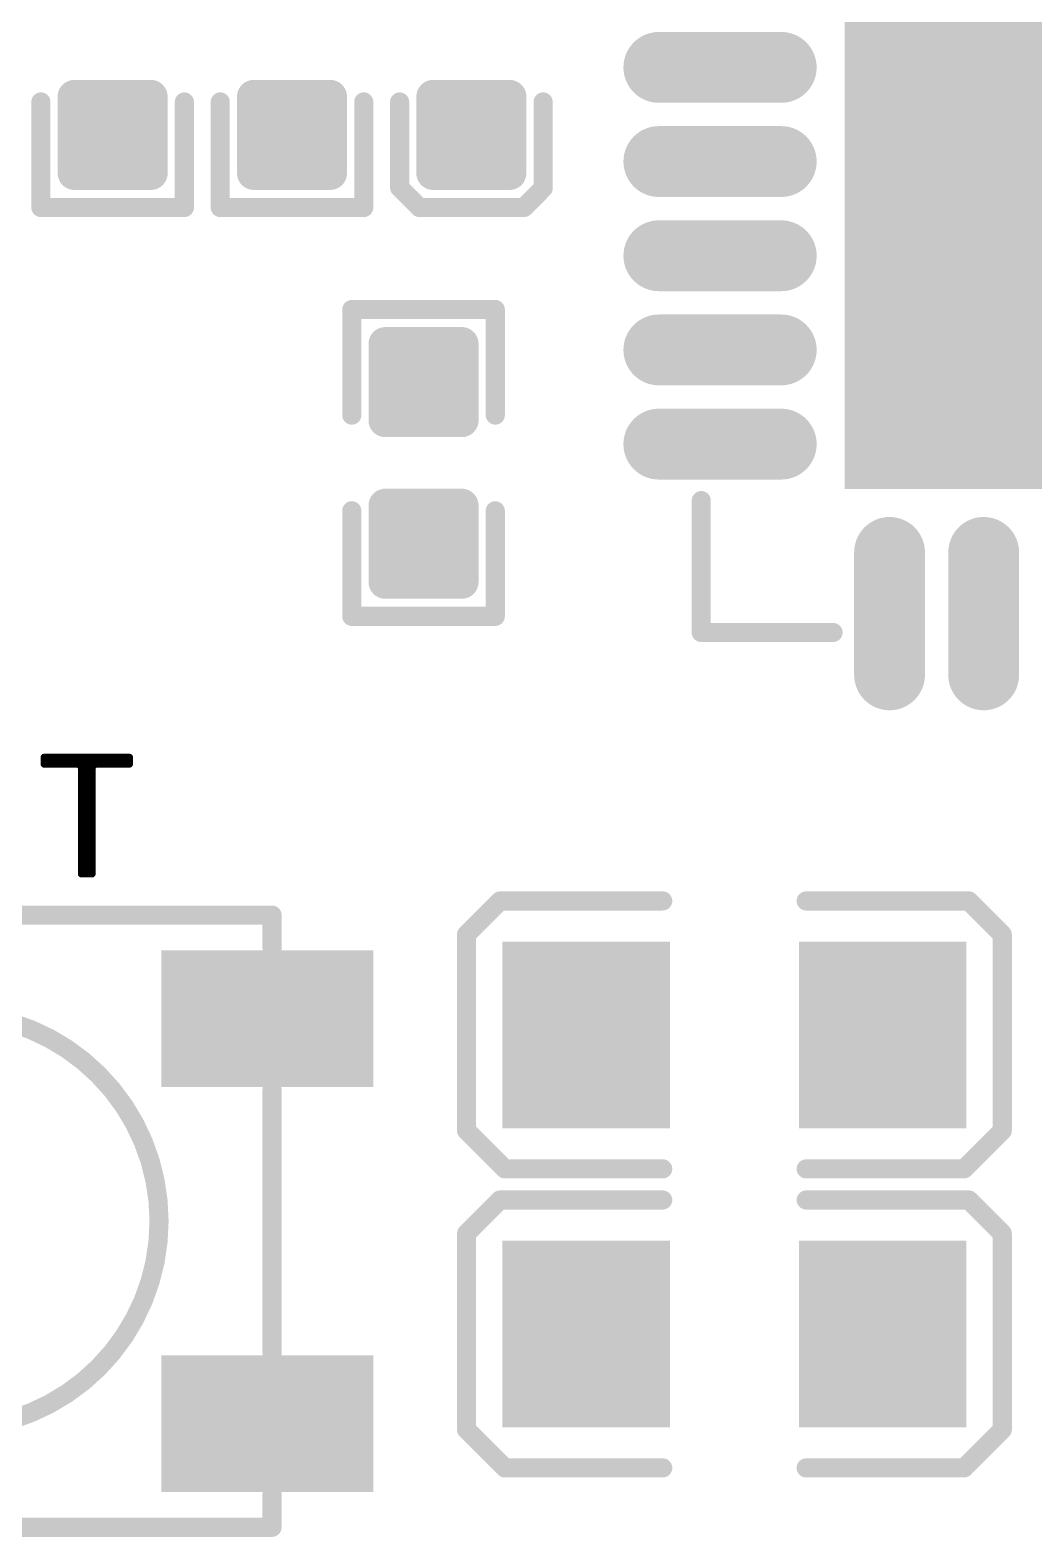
# Model space of a CAD drawing. Extents: x 18.8 to 58.3, y 22.4 to 94.7.
# Drawn here: x 33.92 to 39.25, y 36.5 to 44.5 of the extents above; entities that cross this region are included whole.
import ezdxf

# ---------------------------------------------------------------- set-up
doc = ezdxf.new("R2010")
doc.units = 0
doc.header["$MEASUREMENT"] = 0
doc.layers.get('0').update_dxf_attribs({"linetype": 'CONTINUOUS'})
doc.layers.add('SILKTOP_PHO', color=251, linetype='CONTINUOUS')
doc.layers.add('SOLDERTOP_PHO', color=7, linetype='CONTINUOUS')

# ---------------------------------------------------------------- blocks, each defined once
blk = doc.blocks.new('ROUND_1')
at = {"const_width": 0.0127}
blk.add_lwpolyline([(-0.00635, 0, 1), (0.00635, 0, 1)], format="xyb", close=True, dxfattribs=at)
blk = doc.blocks.new('ROUND_33')
at = {"const_width": 0.0508}
blk.add_lwpolyline([(-0.0254, 0, 1), (0.0254, 0, 1)], format="xyb", close=True, dxfattribs=at)
blk = doc.blocks.new('RECTANGLE_198')
blk.add_solid([(0.4445, 0.4953), (0.4445, -0.4953), (-0.4445, 0.4953), (-0.4445, -0.4953)])
blk = doc.blocks.new('RECTANGLE_239')
blk.add_solid([(0.563118, 0.363092), (0.563118, -0.363092), (-0.563118, 0.363092), (-0.563118, -0.363092)])
blk = doc.blocks.new('OBLONG_277')
at = {"const_width": 0.376172}
blk.add_lwpolyline([(0, 0.324994), (0, -0.324994)], dxfattribs=at)
at = {"const_width": 0.188086}
for points in [[(-0.094042, 0.324994, 1), (0.094042, 0.324994, 1)], [(-0.094042, -0.324994, 1), (0.094042, -0.324994, 1)]]:
    blk.add_lwpolyline(points, format="xyb", close=True, dxfattribs=at)
blk = doc.blocks.new('OBLONG_278')
at = {"const_width": 0.376172}
blk.add_lwpolyline([(0.324994, 0), (-0.324994, 0)], dxfattribs=at)
at = {"const_width": 0.188086}
for points in [[(-0.419036, 0, 1), (-0.230952, 0, 1)], [(0.230952, 0, 1), (0.419036, 0, 1)]]:
    blk.add_lwpolyline(points, format="xyb", close=True, dxfattribs=at)
blk = doc.blocks.new('SQUARE_279')
blk.add_solid([(1.738122, 1.738122), (1.738122, -1.738122), (-1.738122, 1.738122), (-1.738122, -1.738122)])
blk = doc.blocks.new('ROUND_158')
at = {"const_width": 0.0889}
blk.add_lwpolyline([(-0.04445, 0, 1), (0.04445, 0, 1)], format="xyb", close=True, dxfattribs=at)

msp = doc.modelspace()

# ---------------------------------------------------------------- linework, layer by layer
at = {"layer": 'SILKTOP_PHO'}
for points, const_width in [([(33.9725, 44.116498), (33.9725, 43.556174)], 0.1016), ([(34.7345, 43.556174), (34.7345, 44.116498)], 0.1016), ([(34.925, 43.556174), (34.925, 44.116498)], 0.1016), ([(35.687, 44.116498), (35.687, 43.556174)], 0.1016), ([(35.8775, 43.661076), (35.8775, 44.116498)], 0.1016), ([(36.6395, 44.116498), (36.6395, 43.657774)], 0.1016), ([(35.982402, 43.556174), (35.8775, 43.661076)], 0.1016), ([(36.6395, 43.657774), (36.538154, 43.556174)], 0.1016), ([(33.9725, 43.556174), (34.7345, 43.556174)], 0.1016), ([(35.687, 43.556174), (34.925, 43.556174)], 0.1016), ([(36.538154, 43.556174), (35.982402, 43.556174)], 0.1016), ([(36.3855, 43.014392), (35.6235, 43.014392)], 0.1016), ([(35.6235, 43.014392), (35.6235, 42.454068)], 0.1016), ([(36.3855, 42.454068), (36.3855, 43.014392)], 0.1016), ([(35.6235, 41.38549), (35.6235, 41.946068)], 0.1016), ([(36.3855, 41.946068), (36.3855, 41.38549)], 0.1016), ([(37.479224, 41.299892), (37.479224, 41.999916)], 0.1016), ([(36.3855, 41.38549), (35.6235, 41.38549)], 0.1016), ([(38.178994, 41.299892), (37.479224, 41.299892)], 0.1016), ([(33.987232, 40.643048), (33.984184, 40.640254)], 0.0254), ([(33.984184, 40.640254), (33.984184, 40.598598)], 0.0254), ([(33.9852, 40.597582), (33.9852, 40.641016)], 0.0254), ([(34.445194, 40.643048), (33.987232, 40.643048)], 0.0254), ([(34.0106, 40.59555), (34.0106, 40.643048)], 0.0254), ([(34.036, 40.59555), (34.036, 40.643048)], 0.0254), ([(34.0614, 40.59555), (34.0614, 40.643048)], 0.0254), ([(34.0868, 40.59555), (34.0868, 40.643048)], 0.0254), ([(34.1122, 40.59555), (34.1122, 40.643048)], 0.0254), ([(34.1376, 40.59555), (34.1376, 40.643048)], 0.0254), ([(34.163, 40.59555), (34.163, 40.643048)], 0.0254), ([(34.1884, 40.01262), (34.1884, 40.643048)], 0.0254), ([(34.2138, 40.01262), (34.2138, 40.643048)], 0.0254), ([(34.2392, 40.01262), (34.2392, 40.643048)], 0.0254), ([(34.2646, 40.59555), (34.2646, 40.643048)], 0.0254), ([(34.29, 40.59555), (34.29, 40.643048)], 0.0254), ([(34.3154, 40.59555), (34.3154, 40.643048)], 0.0254), ([(34.3408, 40.59555), (34.3408, 40.643048)], 0.0254), ([(34.3662, 40.59555), (34.3662, 40.643048)], 0.0254), ([(34.3916, 40.59555), (34.3916, 40.643048)], 0.0254), ([(34.417, 40.59555), (34.417, 40.643048)], 0.0254), ([(34.4424, 40.59555), (34.4424, 40.643048)], 0.0254), ([(34.448242, 40.640254), (34.445194, 40.643048)], 0.0254), ([(34.448242, 40.598598), (34.448242, 40.640254)], 0.0254), ([(33.984184, 40.598598), (33.987232, 40.59555)], 0.0254), ([(33.987232, 40.59555), (34.16935, 40.59555)], 0.0254), ([(34.16935, 40.59555), (34.18205, 40.58285)], 0.0254), ([(34.18205, 40.58285), (34.18205, 40.015668)], 0.0254), ([(34.250376, 40.58285), (34.263076, 40.59555)], 0.0254), ([(34.250376, 40.015668), (34.250376, 40.58285)], 0.0254), ([(34.263076, 40.59555), (34.445194, 40.59555)], 0.0254), ([(34.445194, 40.59555), (34.448242, 40.598598)], 0.0254), ([(34.18205, 40.015668), (34.185098, 40.01262)], 0.0254), ([(34.185098, 40.01262), (34.247328, 40.01262)], 0.0254), ([(34.247328, 40.01262), (34.250376, 40.015668)], 0.0254), ([(36.4109, 39.874698), (36.2331, 39.696898)], 0.1016), ([(37.2745, 39.874698), (36.4109, 39.874698)], 0.1016), ([(38.0365, 39.874698), (38.9001, 39.874698)], 0.1016), ([(38.9001, 39.874698), (39.0779, 39.696898)], 0.1016), ([(35.200082, 39.799514), (30.999938, 39.799514)], 0.1016), ([(35.200082, 39.624508), (35.200082, 39.799514)], 0.1016), ([(36.2331, 39.696898), (36.2331, 38.655498)], 0.1016), ([(39.0779, 39.696898), (39.0779, 38.655498)], 0.1016), ([(35.200082, 37.474398), (35.200082, 38.874446)], 0.1016), ([(36.2331, 38.655498), (36.4363, 38.452298)], 0.1016), ([(39.0779, 38.655498), (38.8747, 38.452298)], 0.1016), ([(36.4363, 38.452298), (37.2745, 38.452298)], 0.1016), ([(38.8747, 38.452298), (38.0365, 38.452298)], 0.1016), ([(36.4109, 38.287198), (36.2331, 38.109398)], 0.1016), ([(37.2745, 38.287198), (36.4109, 38.287198)], 0.1016), ([(38.0365, 38.287198), (38.9001, 38.287198)], 0.1016), ([(38.9001, 38.287198), (39.0779, 38.109398)], 0.1016), ([(36.2331, 38.109398), (36.2331, 37.067998)], 0.1016), ([(39.0779, 38.109398), (39.0779, 37.067998)], 0.1016), ([(36.2331, 37.067998), (36.4363, 36.864798)], 0.1016), ([(39.0779, 37.067998), (38.8747, 36.864798)], 0.1016), ([(36.4363, 36.864798), (37.2745, 36.864798)], 0.1016), ([(38.8747, 36.864798), (38.0365, 36.864798)], 0.1016), ([(35.200082, 36.549584), (35.200082, 36.72459)], 0.1016), ([(30.999938, 36.549584), (35.200082, 36.549584)], 0.1016)]:
    msp.add_lwpolyline(points, dxfattribs=dict(at, const_width=const_width))
at = {"layer": 'SILKTOP_PHO', "const_width": 0.1016}
msp.add_lwpolyline([(33.50006, 37.074602, 1), (33.50006, 39.274496)], format="xyb", dxfattribs=at)
at = {"layer": 'SOLDERTOP_PHO', "const_width": 0.1778}
for points in [[(34.1503, 43.738292), (34.1503, 44.144692)], [(34.1503, 44.144692), (34.5567, 44.144692)], [(34.1503, 44.069), (34.5567, 44.069)], [(34.29, 43.738292), (34.29, 44.144692)], [(34.4678, 43.738292), (34.4678, 44.144692)], [(34.5567, 44.144692), (34.5567, 43.738292)], [(35.1028, 43.738292), (35.1028, 44.144692)], [(35.1028, 44.144692), (35.5092, 44.144692)], [(35.1028, 44.069), (35.5092, 44.069)], [(35.179, 43.738292), (35.179, 44.144692)], [(35.3568, 43.738292), (35.3568, 44.144692)], [(35.5092, 44.144692), (35.5092, 43.738292)], [(36.0553, 43.738292), (36.0553, 44.144692)], [(36.0553, 44.144692), (36.4617, 44.144692)], [(36.0553, 44.069), (36.4617, 44.069)], [(36.068, 43.738292), (36.068, 44.144692)], [(36.2458, 43.738292), (36.2458, 44.144692)], [(36.4236, 43.738292), (36.4236, 44.144692)], [(36.4617, 44.144692), (36.4617, 43.738292)], [(34.1503, 43.8912), (34.5567, 43.8912)], [(35.1028, 43.8912), (35.5092, 43.8912)], [(36.0553, 43.8912), (36.4617, 43.8912)], [(34.5567, 43.738292), (34.1503, 43.738292)], [(35.5092, 43.738292), (35.1028, 43.738292)], [(36.4617, 43.738292), (36.0553, 43.738292)], [(35.8013, 42.425874), (35.8013, 42.832274)], [(35.8013, 42.832274), (36.2077, 42.832274)], [(35.8013, 42.8244), (36.2077, 42.8244)], [(35.8902, 42.425874), (35.8902, 42.832274)], [(36.068, 42.425874), (36.068, 42.832274)], [(36.2077, 42.832274), (36.2077, 42.425874)], [(35.8013, 42.6466), (36.2077, 42.6466)], [(35.8013, 42.4688), (36.2077, 42.4688)], [(36.2077, 42.425874), (35.8013, 42.425874)], [(35.8013, 41.567862), (35.8013, 41.974262)], [(35.8013, 41.974262), (36.2077, 41.974262)], [(35.8013, 41.9354), (36.2077, 41.9354)], [(35.8902, 41.567862), (35.8902, 41.974262)], [(36.068, 41.567862), (36.068, 41.974262)], [(36.2077, 41.974262), (36.2077, 41.567862)], [(35.8013, 41.7576), (36.2077, 41.7576)], [(35.8013, 41.5798), (36.2077, 41.5798)], [(36.2077, 41.567862), (35.8013, 41.567862)]]:
    msp.add_lwpolyline(points, dxfattribs=at)

# ---------------------------------------------------------------- block references
at = {"layer": 'SILKTOP_PHO'}
for name, p in [('ROUND_33', (33.9725, 44.116498)), ('ROUND_33', (34.7345, 44.116498)), ('ROUND_33', (34.925, 44.116498)), ('ROUND_33', (35.687, 44.116498)), ('ROUND_33', (35.8775, 44.116498)), ('ROUND_33', (36.6395, 44.116498)), ('ROUND_33', (35.8775, 43.661076)), ('ROUND_33', (36.6395, 43.657774)), ('ROUND_33', (33.9725, 43.556174)), ('ROUND_33', (34.7345, 43.556174)), ('ROUND_33', (34.925, 43.556174)), ('ROUND_33', (35.687, 43.556174)), ('ROUND_33', (35.982402, 43.556174)), ('ROUND_33', (36.538154, 43.556174)), ('ROUND_33', (35.6235, 43.014392)), ('ROUND_33', (36.3855, 43.014392)), ('ROUND_33', (35.6235, 42.454068)), ('ROUND_33', (36.3855, 42.454068)), ('ROUND_33', (35.6235, 41.946068)), ('ROUND_33', (36.3855, 41.946068)), ('ROUND_33', (37.479224, 41.999916)), ('ROUND_33', (35.6235, 41.38549)), ('ROUND_33', (36.3855, 41.38549)), ('ROUND_33', (37.479224, 41.299892)), ('ROUND_33', (38.178994, 41.299892)), ('ROUND_1', (33.984184, 40.640254)), ('ROUND_1', (33.9852, 40.641016)), ('ROUND_1', (33.987232, 40.643048)), ('ROUND_1', (34.0106, 40.643048)), ('ROUND_1', (34.036, 40.643048)), ('ROUND_1', (34.0614, 40.643048)), ('ROUND_1', (34.0868, 40.643048)), ('ROUND_1', (34.1122, 40.643048)), ('ROUND_1', (34.1376, 40.643048)), ('ROUND_1', (34.163, 40.643048)), ('ROUND_1', (34.1884, 40.643048)), ('ROUND_1', (34.2138, 40.643048)), ('ROUND_1', (34.2392, 40.643048)), ('ROUND_1', (34.2646, 40.643048)), ('ROUND_1', (34.29, 40.643048)), ('ROUND_1', (34.3154, 40.643048)), ('ROUND_1', (34.3408, 40.643048)), ('ROUND_1', (34.3662, 40.643048)), ('ROUND_1', (34.3916, 40.643048)), ('ROUND_1', (34.417, 40.643048)), ('ROUND_1', (34.4424, 40.643048)), ('ROUND_1', (34.445194, 40.643048)), ('ROUND_1', (34.448242, 40.640254)), ('ROUND_1', (34.448242, 40.640254)), ('ROUND_1', (33.984184, 40.598598)), ('ROUND_1', (33.9852, 40.597582)), ('ROUND_1', (33.987232, 40.59555)), ('ROUND_1', (34.0106, 40.59555)), ('ROUND_1', (34.036, 40.59555)), ('ROUND_1', (34.0614, 40.59555)), ('ROUND_1', (34.0868, 40.59555)), ('ROUND_1', (34.1122, 40.59555)), ('ROUND_1', (34.1376, 40.59555)), ('ROUND_1', (34.163, 40.59555)), ('ROUND_1', (34.16935, 40.59555)), ('ROUND_1', (34.18205, 40.58285)), ('ROUND_1', (34.250376, 40.58285)), ('ROUND_1', (34.263076, 40.59555)), ('ROUND_1', (34.2646, 40.59555)), ('ROUND_1', (34.29, 40.59555)), ('ROUND_1', (34.3154, 40.59555)), ('ROUND_1', (34.3408, 40.59555)), ('ROUND_1', (34.3662, 40.59555)), ('ROUND_1', (34.3916, 40.59555)), ('ROUND_1', (34.417, 40.59555)), ('ROUND_1', (34.4424, 40.59555)), ('ROUND_1', (34.445194, 40.59555)), ('ROUND_1', (34.448242, 40.598598)), ('ROUND_1', (34.18205, 40.015668)), ('ROUND_1', (34.185098, 40.01262)), ('ROUND_1', (34.1884, 40.01262)), ('ROUND_1', (34.2138, 40.01262)), ('ROUND_1', (34.2392, 40.01262)), ('ROUND_1', (34.247328, 40.01262)), ('ROUND_1', (34.250376, 40.015668)), ('ROUND_33', (36.4109, 39.874698)), ('ROUND_33', (37.2745, 39.874698)), ('ROUND_33', (38.0365, 39.874698)), ('ROUND_33', (38.9001, 39.874698)), ('ROUND_33', (35.200082, 39.799514)), ('ROUND_33', (35.200082, 39.799514)), ('ROUND_33', (35.200082, 39.624508)), ('ROUND_33', (36.2331, 39.696898)), ('ROUND_33', (39.0779, 39.696898)), ('ROUND_33', (35.200082, 38.874446)), ('ROUND_33', (36.2331, 38.655498)), ('ROUND_33', (39.0779, 38.655498)), ('ROUND_33', (36.4363, 38.452298)), ('ROUND_33', (37.2745, 38.452298)), ('ROUND_33', (38.0365, 38.452298)), ('ROUND_33', (38.8747, 38.452298)), ('ROUND_33', (36.4109, 38.287198)), ('ROUND_33', (37.2745, 38.287198)), ('ROUND_33', (38.0365, 38.287198)), ('ROUND_33', (38.9001, 38.287198)), ('ROUND_33', (36.2331, 38.109398)), ('ROUND_33', (39.0779, 38.109398)), ('ROUND_33', (35.200082, 37.474398)), ('ROUND_33', (36.2331, 37.067998)), ('ROUND_33', (39.0779, 37.067998)), ('ROUND_33', (36.4363, 36.864798)), ('ROUND_33', (37.2745, 36.864798)), ('ROUND_33', (38.0365, 36.864798)), ('ROUND_33', (38.8747, 36.864798)), ('ROUND_33', (35.200082, 36.72459)), ('ROUND_33', (35.200082, 36.549584)), ('ROUND_33', (35.200082, 36.549584))]:
    msp.add_blockref(name, p, dxfattribs=at)
at = {"layer": 'SOLDERTOP_PHO'}
for name, p in [('SQUARE_279', (39.979092, 43.800014)), ('OBLONG_278', (37.579046, 44.299886)), ('ROUND_158', (34.1503, 44.144692)), ('ROUND_158', (34.1503, 44.069)), ('ROUND_158', (34.29, 44.144692)), ('ROUND_158', (34.4678, 44.144692)), ('ROUND_158', (34.5567, 44.144692)), ('ROUND_158', (34.5567, 44.069)), ('ROUND_158', (35.1028, 44.144692)), ('ROUND_158', (35.1028, 44.069)), ('ROUND_158', (35.179, 44.144692)), ('ROUND_158', (35.3568, 44.144692)), ('ROUND_158', (35.5092, 44.144692)), ('ROUND_158', (35.5092, 44.069)), ('ROUND_158', (36.0553, 44.144692)), ('ROUND_158', (36.0553, 44.069)), ('ROUND_158', (36.068, 44.144692)), ('ROUND_158', (36.2458, 44.144692)), ('ROUND_158', (36.4236, 44.144692)), ('ROUND_158', (36.4617, 44.144692)), ('ROUND_158', (36.4617, 44.069)), ('ROUND_158', (34.1503, 43.8912)), ('ROUND_158', (34.5567, 43.8912)), ('ROUND_158', (35.1028, 43.8912)), ('ROUND_158', (35.5092, 43.8912)), ('ROUND_158', (36.0553, 43.8912)), ('ROUND_158', (36.4617, 43.8912)), ('OBLONG_278', (37.579046, 43.800014)), ('ROUND_158', (34.1503, 43.738292)), ('ROUND_158', (34.1503, 43.738292)), ('ROUND_158', (34.29, 43.738292)), ('ROUND_158', (34.4678, 43.738292)), ('ROUND_158', (34.5567, 43.738292)), ('ROUND_158', (35.1028, 43.738292)), ('ROUND_158', (35.1028, 43.738292)), ('ROUND_158', (35.179, 43.738292)), ('ROUND_158', (35.3568, 43.738292)), ('ROUND_158', (35.5092, 43.738292)), ('ROUND_158', (36.0553, 43.738292)), ('ROUND_158', (36.0553, 43.738292)), ('ROUND_158', (36.068, 43.738292)), ('ROUND_158', (36.2458, 43.738292)), ('ROUND_158', (36.4236, 43.738292)), ('ROUND_158', (36.4617, 43.738292)), ('OBLONG_278', (37.579046, 43.299888)), ('OBLONG_278', (37.579046, 42.800016)), ('ROUND_158', (35.8013, 42.832274)), ('ROUND_158', (35.8013, 42.8244)), ('ROUND_158', (35.8902, 42.832274)), ('ROUND_158', (36.068, 42.832274)), ('ROUND_158', (36.2077, 42.832274)), ('ROUND_158', (36.2077, 42.8244)), ('ROUND_158', (35.8013, 42.6466)), ('ROUND_158', (36.2077, 42.6466)), ('ROUND_158', (35.8013, 42.4688)), ('ROUND_158', (36.2077, 42.4688)), ('ROUND_158', (35.8013, 42.425874)), ('ROUND_158', (35.8013, 42.425874)), ('ROUND_158', (35.8902, 42.425874)), ('ROUND_158', (36.068, 42.425874)), ('ROUND_158', (36.2077, 42.425874)), ('OBLONG_278', (37.579046, 42.29989)), ('ROUND_158', (35.8013, 41.974262)), ('ROUND_158', (35.8013, 41.9354)), ('ROUND_158', (35.8902, 41.974262)), ('ROUND_158', (36.068, 41.974262)), ('ROUND_158', (36.2077, 41.974262)), ('ROUND_158', (36.2077, 41.9354)), ('ROUND_158', (35.8013, 41.7576)), ('ROUND_158', (36.2077, 41.7576)), ('OBLONG_277', (38.479222, 41.399968)), ('OBLONG_277', (38.979094, 41.399968)), ('ROUND_158', (35.8013, 41.5798)), ('ROUND_158', (35.8013, 41.567862)), ('ROUND_158', (35.8013, 41.567862)), ('ROUND_158', (35.8902, 41.567862)), ('ROUND_158', (36.068, 41.567862)), ('ROUND_158', (36.2077, 41.5798)), ('ROUND_158', (36.2077, 41.567862)), ('RECTANGLE_239', (35.174936, 39.249604)), ('RECTANGLE_198', (36.8681, 39.163498)), ('RECTANGLE_198', (38.4429, 39.163498)), ('RECTANGLE_198', (36.8681, 37.575998)), ('RECTANGLE_198', (38.4429, 37.575998)), ('RECTANGLE_239', (35.174936, 37.099494))]:
    msp.add_blockref(name, p, dxfattribs=at)

doc.saveas('drawing.dxf')
